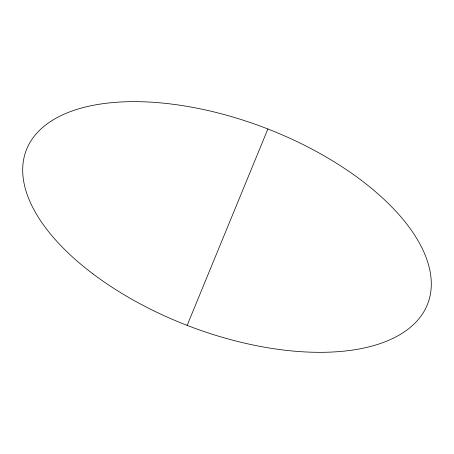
<?xml version="1.0" encoding="UTF-8"?>
<svg xmlns="http://www.w3.org/2000/svg" width="454" height="454" viewBox="0 0 454 454"><rect width="100%" height="100%" fill="white"/><g stroke="black" fill="none" stroke-linecap="round" stroke-linejoin="round"><path stroke-width="0.68" d="M187.144 325.382L267.883 128.993M92.894 273.836A214.907 106.145 20.9 0 0 427.532 304.242A214.907 106.145 20.9 0 0 160.563 102.882A214.907 106.145 20.9 0 0 92.894 273.836"/></g></svg>
